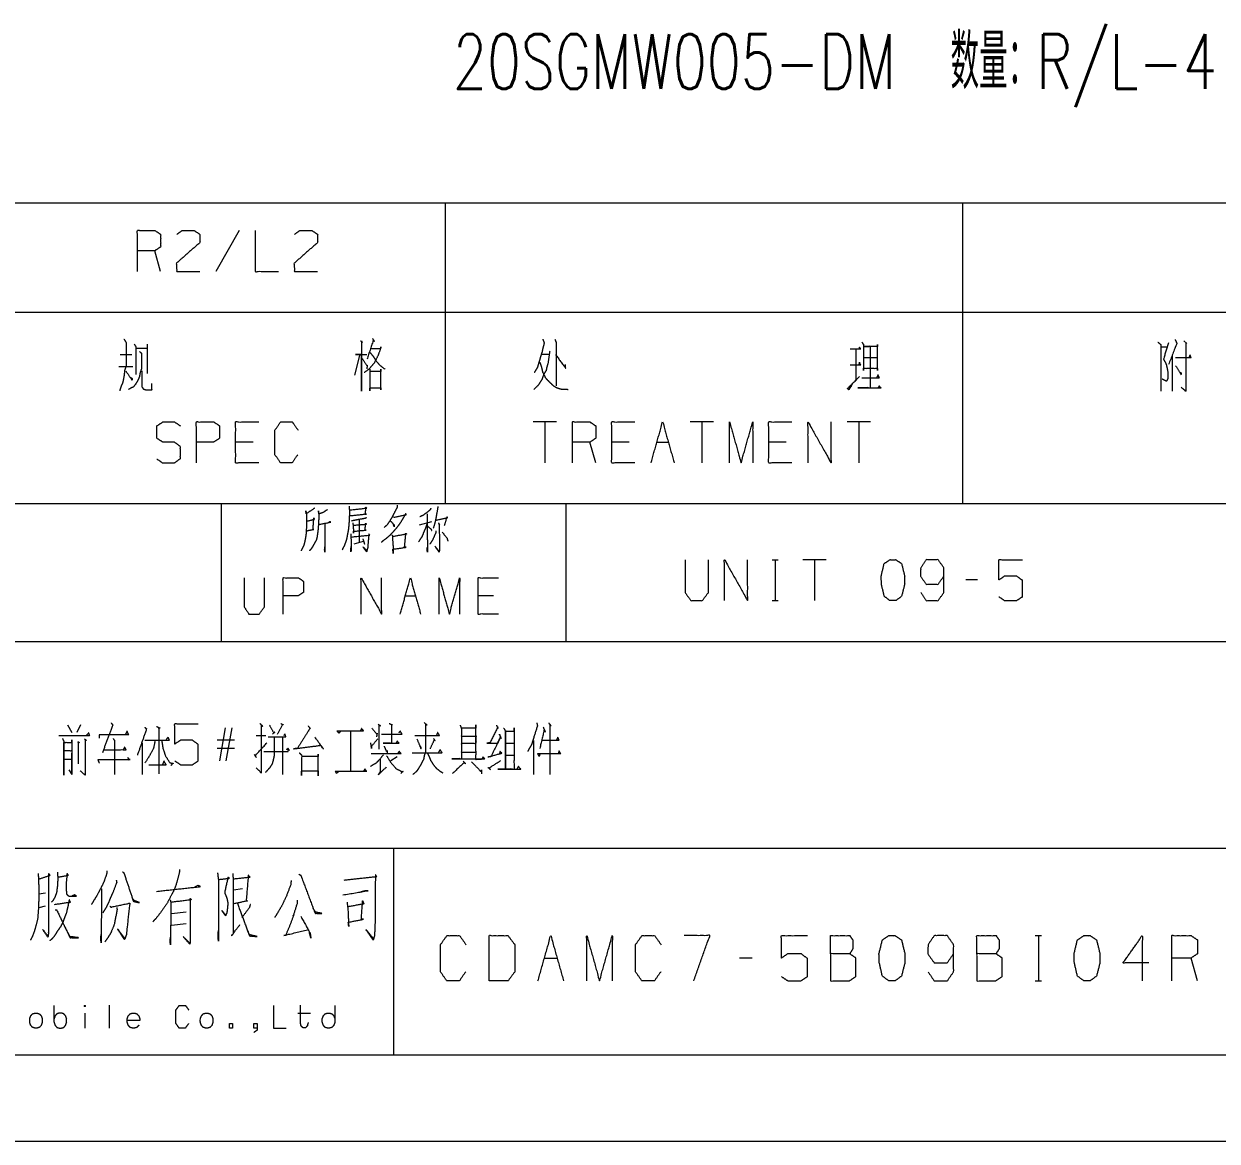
# Paper-space layout 'SHT2' of a CAD drawing. Header units: millimetres. Extents: x 0 to 210, y 0 to 297.
# Drawn here: x 103.6 to 172.8, y 0 to 64.8 of the extents above; entities that cross this region are included whole.
import ezdxf

# ---------------------------------------------------------------- set-up
doc = ezdxf.new("R2010")
doc.units = ezdxf.units.MM
doc.layers.add('101', color=7, linetype='Continuous', true_color=0xffffff)
doc.styles.add('chinesefs', font='simplex.shx', dxfattribs={"bigfont": 'gbcbig.shx'})

psp = doc.layouts.new('SHT2')

# ---------------------------------------------------------------- linework, layer by layer
at = {"layer": '101', "color": 72, "linetype": 'Continuous', "lineweight": 18}
for p, q in [((103, 54.463), (128, 54.463)), ((128, 54.463), (158, 54.463)), ((128, 54.463), (128, 48.113)), ((158, 54.463), (205, 54.463)), ((158, 54.463), (158, 48.113)), ((116.042, 52.85), (114.698, 50.475)), ((111.489, 50.475), (111.153, 51.675)), ((103, 48.113), (128, 48.113)), ((128, 48.113), (158, 48.113)), ((128, 48.113), (128, 37)), ((158, 48.113), (205, 48.113)), ((158, 48.113), (158, 37)), ((170.844, 46.45), (171.021, 46.3)), ((110.102, 46.025), (110.703, 46.025)), ((110.703, 46.25), (110.703, 44.55)), ((151.813, 45.95), (151.813, 44.125)), ((169.518, 46.1), (169.872, 46.1)), ((109.147, 45.65), (109.819, 45.65)), ((123.018, 45.6), (122.735, 44.45)), ((133.601, 45.675), (134.025, 45.675)), ((152.255, 45.475), (153.032, 45.475)), ((170.172, 45.6), (170.172, 43.525)), ((109.059, 44.95), (109.872, 44.95)), ((134.449, 41.737), (133.106, 41.737)), ((133.778, 41.737), (133.778, 39.362)), ((143.555, 41.737), (142.212, 41.737)), ((142.884, 41.737), (142.884, 39.362)), ((152.661, 41.737), (151.318, 41.737)), ((151.989, 41.737), (151.989, 39.362)), ((116.847, 40.563), (115.839, 40.563)), ((136.726, 39.362), (136.39, 40.563)), ((138.666, 40.563), (137.659, 40.563)), ((140.271, 40.563), (140.943, 40.563)), ((147.772, 40.563), (146.765, 40.563)), ((103, 37), (128, 37)), ((128, 37), (158, 37)), ((158, 37), (205, 37)), ((123.012, 36.054), (122.996, 34.751)), ((126.507, 35.767), (127.226, 35.966)), ((122.715, 34.663), (123.262, 34.818)), ((146.968, 33.744), (147.304, 33.744)), ((147.144, 33.744), (147.144, 31.369)), ((150.093, 33.744), (148.749, 33.744)), ((149.421, 33.744), (149.421, 31.369)), ((158.863, 32.569), (158.191, 32.569)), ((125.679, 31.649), (126.273, 31.649)), ((130.798, 31.649), (129.909, 31.649)), ((146.968, 31.369), (147.304, 31.369)), ((106.08, 24.169), (106.327, 23.719)), ((106.84, 24.169), (106.627, 23.719)), ((114.92, 22.069), (115.256, 23.994)), ((115.61, 23.994), (115.274, 22.069)), ((117.038, 23.544), (117.586, 23.544)), ((122.51, 23.819), (122.51, 21.469)), ((122.51, 23.794), (122.51, 21.469)), ((110.42, 23.119), (110.42, 21.269)), ((115.769, 23.269), (114.761, 23.269)), ((118.558, 23.469), (118.558, 21.269)), ((131.527, 23.094), (131.969, 23.094)), ((133.114, 23.244), (133.114, 21.269)), ((109.682, 22.094), (109.593, 22.269)), ((115.769, 22.794), (114.761, 22.794)), ((125.21, 22.294), (124.839, 22.069)), ((131.545, 22.394), (132.005, 22.394)), ((106.168, 21.544), (106.345, 21.269)), ((111.675, 22.044), (111.587, 21.844)), ((113.645, 14.842), (113.45, 14.738)), ((116.229, 14.635), (115.717, 14.566)), ((104.817, 14.393), (104.427, 14.324)), ((104.793, 13.634), (104.427, 13.531)), ((112.962, 13.289), (112.108, 13.186)), ((112.108, 12.53), (112.962, 12.634)), ((162.21, 11.925), (162.581, 11.925)), ((162.405, 11.925), (162.405, 9.303)), ((133.747, 10.628), (134.489, 10.628)), ((145.804, 10.628), (145.062, 10.628)), ((171.633, 9.303), (171.262, 10.628)), ((162.21, 9.303), (162.581, 9.303)), ((105.304, 6.907), (105.304, 7.873)), ((108.504, 7.887), (108.504, 6.562)), ((107.089, 7.431), (107.089, 6.562)), ((119.448, 7.431), (120.18, 7.431))]:
    psp.add_line(p, q, dxfattribs=at)
at = {"layer": '101', "color": 133, "linetype": 'Continuous', "lineweight": 18}
for p, q in [((25, 37), (205, 37)), ((115, 37), (115, 29)), ((135, 37), (135, 29)), ((25, 29), (205, 29)), ((75, 17), (184, 17)), ((125, 17), (125, 5)), ((25, 5), (205, 5)), ((25, 5), (205, 5)), ((0, 0), (210, 0))]:
    psp.add_line(p, q, dxfattribs=at)
at = {"layer": '101', "color": 72, "linetype": 'Continuous', "lineweight": 18}
for points, knots in [([(110.145, 50.475), (110.145, 52.85), (111.153, 52.85), (111.489, 52.625), (111.489, 51.9), (111.153, 51.675), (110.145, 51.675)], [0, 0, 0.400951, 0.571035, 0.639278, 0.761674, 0.829917, 1, 1]), ([(112.422, 52.625), (112.74, 52.85), (113.429, 52.85), (113.765, 52.625), (113.765, 52.15), (112.404, 50.95), (112.422, 50.475), (113.765, 50.475)], [0, 0, 0.069693, 0.192977, 0.265274, 0.350227, 0.67474, 0.759752, 1, 1]), ([(116.975, 52.85), (116.975, 50.475), (118.318, 50.475)], [0, 0, 0.638733, 1, 1]), ([(119.251, 52.625), (119.569, 52.85), (120.259, 52.85), (120.595, 52.625), (120.595, 52.15), (119.234, 50.95), (119.251, 50.475), (120.595, 50.475)], [0, 0, 0.069692, 0.192976, 0.265274, 0.350227, 0.67474, 0.759752, 1, 1]), ([(109.359, 46.55), (109.483, 46.35), (109.483, 45), (109.395, 44.7), (109.359, 44.375), (109.289, 44.025), (109.2, 43.825), (109.112, 43.55)], [0, 0, 0.076124, 0.513098, 0.61433, 0.720148, 0.835726, 0.906502, 1, 1]), ([(123.089, 46.45), (123.195, 46.35), (123.142, 46.425), (123.142, 43.525), (123.142, 45.65), (122.788, 45.65), (123.442, 45.65)], [0, 0, 0.023248, 0.037897, 0.500409, 0.839319, 0.895699, 1, 1]), ([(123.778, 46.575), (123.884, 46.425), (123.814, 46.45), (123.46, 45.375)], [0, 0, 0.13213, 0.186063, 1, 1]), ([(133.654, 46.55), (133.742, 46.325), (133.654, 46), (133.619, 45.825), (133.548, 45.6), (133.477, 45.35), (133.407, 45.125), (133.353, 44.925), (133.265, 44.775), (133.159, 44.6)], [0, 0, 0.116543, 0.278922, 0.364994, 0.478699, 0.603955, 0.717661, 0.817415, 0.901348, 1, 1]), ([(134.361, 46.525), (134.432, 46.35), (134.432, 43.825)], [0, 0, 0.06955, 1, 1]), ([(170.332, 46.525), (170.438, 46.3), (169.96, 45.075)], [0, 0, 0.1591, 1, 1]), ([(110.261, 45.825), (110.385, 45.725), (110.385, 44.85), (110.296, 44.6), (110.261, 44.375), (110.19, 44.2), (110.049, 43.95), (109.907, 43.775), (109.624, 43.625)], [0, 0, 0.062433, 0.405832, 0.509894, 0.59928, 0.673353, 0.786074, 0.87437, 1, 1]), ([(109.96, 46.25), (110.049, 46.1), (110.049, 44.5)], [0, 0, 0.098129, 1, 1]), ([(123.708, 46), (124.255, 46), (124.273, 46.1), (124.114, 45.625), (123.884, 45.175), (123.619, 44.85), (123.301, 44.6)], [0, 0, 0.220962, 0.261916, 0.463927, 0.667688, 0.836827, 1, 1]), ([(123.637, 45.775), (123.814, 45.55), (124.008, 45.25), (124.185, 45.05), (124.503, 44.8)], [0, 0, 0.21756, 0.48939, 0.692336, 1, 1]), ([(134.061, 45.85), (133.954, 45.125), (133.884, 44.9), (133.848, 44.725), (133.742, 44.55), (133.654, 44.35), (133.601, 44.2), (133.477, 44), (133.371, 43.85), (133.141, 43.625)], [0, 0, 0.296654, 0.39214, 0.464421, 0.547268, 0.635794, 0.700206, 0.795423, 0.869796, 1, 1]), ([(151.495, 45.975), (152.096, 45.975), (152.025, 46.075), (151.989, 45.95)], [0, 0, 0.704249, 0.847765, 1, 1]), ([(152.166, 46.375), (152.255, 46.225), (152.255, 44.725), (152.255, 44.85), (153.068, 44.85), (153.068, 44.725), (153.068, 46.225), (153.068, 46.125), (152.255, 46.125), (152.643, 46.125), (152.643, 43.725), (151.936, 43.725), (153.28, 43.725), (153.191, 43.775), (153.174, 43.825), (153.068, 43.675)], [0, 0, 0.016858, 0.162099, 0.174203, 0.252928, 0.265032, 0.410274, 0.419956, 0.498682, 0.536333, 0.76872, 0.837177, 0.967246, 0.977078, 0.982212, 1, 1]), ([(169.342, 46.375), (169.501, 46.225), (169.501, 43.525)], [0, 0, 0.074912, 1, 1]), ([(169.943, 46.325), (169.66, 45.375), (169.766, 45.2), (169.837, 45.025), (169.907, 44.675), (169.907, 44.25), (169.837, 44.1), (169.589, 44.225)], [0, 0, 0.379816, 0.458223, 0.530548, 0.667372, 0.830226, 0.89377, 1, 1]), ([(170.95, 46.35), (170.95, 43.525), (170.685, 43.75)], [0, 0, 0.890401, 1, 1]), ([(123.177, 45.425), (123.478, 44.95), (123.478, 45.025), (123.442, 44.825)], [0, 0, 0.668994, 0.75826, 1, 1]), ([(133.477, 45.2), (133.548, 45.025), (133.601, 44.825), (133.636, 44.65), (133.813, 44.3), (133.901, 44.2), (134.149, 43.95), (134.29, 43.825), (134.467, 43.725), (134.714, 43.65), (134.944, 43.65), (135.121, 43.625)], [0, 0, 0.075193, 0.157622, 0.228748, 0.384953, 0.438117, 0.578252, 0.653438, 0.734338, 0.837349, 0.928887, 1, 1]), ([(134.396, 45.65), (134.98, 44.85), (134.98, 45.075)], [0, 0, 0.814823, 1, 1]), ([(151.477, 45.05), (152.096, 45.05), (152.025, 45.2), (151.989, 45.075)], [0, 0, 0.676568, 0.857927, 1, 1]), ([(170.349, 45.475), (171.268, 45.475), (171.198, 45.625), (171.145, 45.5)], [0, 0, 0.752925, 0.888766, 1, 1]), ([(170.367, 45), (170.685, 44.475), (170.703, 44.575), (170.614, 44.6)], [0, 0, 0.760435, 0.886228, 1, 1]), ([(109.465, 44.7), (109.819, 44.175), (109.872, 44.225), (109.731, 44.325)], [0, 0, 0.720053, 0.802973, 1, 1]), ([(110.402, 44.7), (110.402, 43.775), (110.491, 43.65), (110.632, 43.6), (110.985, 43.6), (110.985, 43.975)], [0, 0, 0.472766, 0.551006, 0.627665, 0.808337, 1, 1]), ([(123.619, 44.8), (123.619, 43.55), (123.619, 43.725), (124.255, 43.725), (124.255, 43.6), (124.255, 44.8), (124.255, 44.675), (123.69, 44.675)], [0, 0, 0.306606, 0.349531, 0.505606, 0.536266, 0.830607, 0.861268, 1, 1]), ([(151.565, 43.85), (151.406, 43.6), (151.336, 43.675), (152.025, 44.375)], [0, 0, 0.214442, 0.289032, 1, 1]), ([(152.166, 44.3), (153.174, 44.3), (153.103, 44.475), (153.032, 44.325)], [0, 0, 0.739677, 0.87825, 1, 1]), ([(111.269, 39.588), (111.604, 39.362), (112.294, 39.362), (112.63, 39.613), (112.63, 40.313), (112.294, 40.563), (111.622, 40.563), (111.269, 40.788), (111.269, 41.513), (111.622, 41.737), (112.294, 41.737), (112.63, 41.513)], [0, 0, 0.068036, 0.184055, 0.254519, 0.372335, 0.4428, 0.555844, 0.62637, 0.748394, 0.81892, 0.931964, 1, 1]), ([(113.563, 39.362), (113.563, 41.737), (114.57, 41.737), (114.906, 41.513), (114.906, 40.788), (114.553, 40.563), (113.563, 40.563)], [0, 0, 0.401146, 0.571312, 0.639588, 0.762044, 0.832819, 1, 1]), ([(117.183, 39.362), (115.839, 39.362), (115.839, 41.737), (117.183, 41.737)], [0, 0, 0.26539, 0.73461, 1, 1]), ([(119.441, 39.838), (119.106, 39.362), (118.452, 39.362), (118.116, 39.838), (118.116, 41.263), (118.452, 41.737), (119.123, 41.737), (119.459, 41.263)], [0, 0, 0.114569, 0.243367, 0.357936, 0.638584, 0.753153, 0.885432, 1, 1]), ([(135.383, 39.362), (135.383, 41.737), (136.39, 41.737), (136.726, 41.513), (136.726, 40.788), (136.39, 40.563), (135.383, 40.563)], [0, 0, 0.400952, 0.571035, 0.639278, 0.761674, 0.829917, 1, 1]), ([(139.002, 39.362), (137.659, 39.362), (137.659, 41.737), (139.002, 41.737)], [0, 0, 0.26539, 0.73461, 1, 1]), ([(139.935, 39.362), (140.607, 41.737), (141.279, 39.362)], [0, 0, 0.5, 1, 1]), ([(144.488, 39.362), (144.488, 41.737), (145.16, 39.362), (145.832, 41.737), (145.832, 39.362)], [0, 0, 0.245192, 0.5, 0.754808, 1, 1]), ([(148.108, 39.362), (146.765, 39.362), (146.765, 41.737), (148.108, 41.737)], [0, 0, 0.26539, 0.73461, 1, 1]), ([(149.041, 39.362), (149.041, 41.737), (150.385, 39.362), (150.385, 41.737)], [0, 0, 0.317574, 0.682426, 1, 1]), ([(120.421, 36.739), (120.359, 36.695), (119.937, 36.407), (119.906, 36.584), (119.953, 36.407), (119.953, 35.833), (119.937, 35.48), (119.922, 35.237), (119.89, 34.994), (119.843, 34.774), (119.781, 34.553), (119.703, 34.398), (119.641, 34.266)], [0, 0, 0.024363, 0.186801, 0.243941, 0.302153, 0.485022, 0.597667, 0.675194, 0.753199, 0.825098, 0.89819, 0.953346, 1, 1]), ([(122.419, 36.849), (122.434, 36.65), (122.434, 36.297), (122.419, 35.966), (122.403, 35.745), (122.372, 35.458), (122.325, 35.215), (122.278, 34.95), (122.216, 34.751), (122.138, 34.553), (122.013, 34.31)], [0, 0, 0.076502, 0.212087, 0.33934, 0.424292, 0.535106, 0.630037, 0.733303, 0.813246, 0.895185, 1, 1]), ([(122.465, 36.628), (123.433, 36.739), (123.387, 36.783), (123.34, 36.385), (123.418, 36.385), (122.45, 36.275)], [0, 0, 0.391079, 0.41692, 0.577582, 0.608917, 1, 1]), ([(125.212, 36.915), (125.197, 36.761), (125.009, 36.407), (124.9, 36.187), (124.775, 35.988), (124.619, 35.767), (124.463, 35.613)], [0, 0, 0.101774, 0.363751, 0.525154, 0.678922, 0.85608, 1, 1]), ([(127.163, 36.739), (127.132, 36.65), (126.929, 36.474), (126.71, 36.319), (126.523, 36.231)], [0, 0, 0.111852, 0.433096, 0.752713, 1, 1]), ([(127.569, 36.827), (127.553, 36.717), (127.475, 36.253), (127.413, 35.944), (127.304, 35.568)], [0, 0, 0.086565, 0.451628, 0.696475, 1, 1]), ([(119.984, 35.414), (120.015, 35.436), (120.374, 35.502), (120.327, 35.48), (120.374, 36.165), (120.405, 36.076), (119.968, 35.966)], [0, 0, 0.022686, 0.239276, 0.269989, 0.676988, 0.732559, 1, 1]), ([(121.155, 36.65), (120.905, 36.474), (120.671, 36.407), (120.64, 36.584), (120.671, 36.319), (120.655, 36.054), (120.64, 35.767), (120.624, 35.524), (120.593, 35.303), (120.562, 35.061), (120.515, 34.884), (120.437, 34.751), (120.359, 34.597), (120.281, 34.464), (120.203, 34.354), (120.124, 34.266)], [0, 0, 0.096321, 0.172939, 0.229417, 0.313418, 0.396987, 0.487496, 0.564125, 0.634337, 0.711437, 0.768975, 0.817389, 0.871906, 0.920319, 0.962889, 1, 1]), ([(123.418, 36.187), (123.371, 36.143), (122.981, 36.076), (122.762, 36.032), (122.559, 35.988)], [0, 0, 0.072252, 0.516596, 0.766865, 1, 1]), ([(124.994, 36.231), (125.041, 36.209), (125.743, 36.363), (125.696, 36.407), (125.571, 36.187), (125.431, 35.944), (125.29, 35.745), (125.134, 35.546), (124.963, 35.348), (124.775, 35.149), (124.572, 34.972), (124.416, 34.862), (124.291, 34.751)], [0, 0, 0.017096, 0.254607, 0.275862, 0.359625, 0.452277, 0.53264, 0.616084, 0.702808, 0.792985, 0.881825, 0.94496, 1, 1]), ([(126.945, 36.407), (126.96, 34.663), (126.976, 34.177), (126.945, 34.266), (126.96, 34.464)], [0, 0, 0.691282, 0.883883, 0.921006, 1, 1]), ([(127.444, 36.032), (128.147, 36.187), (128.084, 36.209), (127.944, 35.723)], [0, 0, 0.55707, 0.608361, 1, 1]), ([(120.655, 35.789), (121.358, 35.922), (121.311, 35.944), (121.233, 35.9)], [0, 0, 0.834812, 0.895274, 1, 1]), ([(121.014, 35.833), (121.014, 34.199), (120.999, 34.31), (121.014, 34.487)], [0, 0, 0.849784, 0.907773, 1, 1]), ([(122.637, 35.878), (122.653, 35.723), (122.684, 35.281), (122.668, 35.392), (123.402, 35.458), (123.34, 35.458), (123.387, 35.855), (123.418, 35.789), (122.653, 35.723)], [0, 0, 0.056492, 0.217482, 0.25803, 0.525927, 0.548636, 0.694166, 0.720796, 1, 1]), ([(124.822, 35.988), (124.853, 35.966), (125.025, 35.767), (125.041, 35.657), (124.978, 35.811)], [0, 0, 0.066042, 0.519584, 0.712131, 1, 1]), ([(126.945, 35.855), (126.851, 35.568), (126.742, 35.326), (126.648, 35.083), (126.554, 34.95), (126.445, 34.774)], [0, 0, 0.251918, 0.474133, 0.691325, 0.826698, 1, 1]), ([(126.96, 35.701), (127.163, 35.524), (127.21, 35.436)], [0, 0, 0.729093, 1, 1]), ([(127.46, 35.414), (127.444, 35.303), (127.272, 34.906), (127.101, 34.641)], [0, 0, 0.12962, 0.632946, 1, 1]), ([(127.6, 35.878), (127.678, 35.767), (127.647, 35.789), (127.663, 34.619), (127.663, 34.332), (127.647, 34.177), (127.397, 34.531), (127.647, 34.222)], [0, 0, 0.051678, 0.066295, 0.513631, 0.623345, 0.682723, 0.848096, 1, 1]), ([(127.819, 35.348), (128.1, 34.994), (128.147, 34.818)], [0, 0, 0.711827, 1, 1]), ([(122.512, 35.237), (122.528, 35.039), (122.544, 34.531), (122.528, 34.199), (122.512, 34.288), (122.544, 34.509)], [0, 0, 0.147472, 0.523364, 0.768667, 0.835021, 1, 1]), ([(122.544, 35.061), (123.605, 35.171), (123.574, 35.237), (123.558, 35.127), (123.511, 34.619), (123.496, 34.42), (123.433, 34.199), (123.23, 34.487), (123.449, 34.266)], [0, 0, 0.374082, 0.399751, 0.438832, 0.617592, 0.687461, 0.76789, 0.891106, 1, 1]), ([(123.215, 34.95), (123.277, 34.774), (123.308, 34.641)], [0, 0, 0.579211, 1, 1]), ([(124.9, 35.193), (124.931, 35.127), (124.963, 34.575), (124.978, 34.509), (124.978, 34.111), (124.963, 34.288), (124.963, 34.354), (125.728, 34.464), (125.634, 34.464), (125.712, 35.281), (125.743, 35.237), (125.696, 35.215), (124.947, 35.083)], [0, 0, 0.01883, 0.160989, 0.178488, 0.28068, 0.326276, 0.343307, 0.542027, 0.566111, 0.777128, 0.791034, 0.804346, 1, 1]), ([(141.92, 33.744), (141.92, 31.844), (142.238, 31.369), (142.91, 31.369), (143.263, 31.844), (143.263, 33.744)], [0, 0, 0.337151, 0.438598, 0.557781, 0.662849, 1, 1]), ([(144.196, 31.369), (144.196, 33.744), (145.54, 31.369), (145.54, 33.744)], [0, 0, 0.317574, 0.682426, 1, 1]), ([(154.133, 31.369), (154.469, 31.619), (154.646, 32.319), (154.646, 32.794), (154.469, 33.519), (154.133, 33.744), (153.797, 33.744), (153.461, 33.519), (153.285, 32.794), (153.302, 32.319), (153.461, 31.619), (153.797, 31.369), (154.133, 31.369)], [0, 0, 0.067526, 0.183972, 0.260584, 0.380943, 0.446141, 0.500306, 0.565504, 0.685863, 0.762529, 0.87831, 0.945835, 1, 1]), ([(155.579, 31.844), (155.897, 31.369), (156.586, 31.369), (156.922, 31.844), (156.922, 33.269), (156.586, 33.744), (155.897, 33.744), (155.579, 33.269), (155.561, 32.794), (155.897, 32.319), (156.586, 32.319), (156.922, 32.794)], [0, 0, 0.076857, 0.169525, 0.247728, 0.439296, 0.5175, 0.610168, 0.687025, 0.750925, 0.829128, 0.921797, 1, 1]), ([(160.114, 31.594), (160.45, 31.369), (161.139, 31.369), (161.475, 31.594), (161.475, 32.544), (161.139, 32.794), (160.45, 32.794), (160.114, 32.569), (160.114, 33.744), (161.475, 33.744)], [0, 0, 0.062228, 0.168343, 0.230572, 0.376816, 0.441265, 0.547381, 0.609609, 0.79049, 1, 1]), ([(116.331, 32.687), (116.331, 31.009), (116.612, 30.589), (117.205, 30.589), (117.517, 31.009), (117.517, 32.687)], [0, 0, 0.337151, 0.438598, 0.557782, 0.662849, 1, 1]), ([(118.594, 30.589), (118.594, 32.687), (119.484, 32.687), (119.78, 32.488), (119.78, 31.848), (119.468, 31.649), (118.594, 31.649)], [0, 0, 0.401145, 0.571312, 0.639588, 0.762043, 0.832818, 1, 1]), ([(123.12, 30.589), (123.12, 32.687), (124.306, 30.589), (124.306, 32.687)], [0, 0, 0.317574, 0.682426, 1, 1]), ([(125.383, 30.589), (125.976, 32.687), (126.569, 30.589)], [0, 0, 0.5, 1, 1]), ([(127.646, 30.589), (127.646, 32.687), (128.239, 30.589), (128.832, 32.687), (128.832, 30.589)], [0, 0, 0.245192, 0.5, 0.754808, 1, 1]), ([(131.095, 30.589), (129.909, 30.589), (129.909, 32.687), (131.095, 32.687)], [0, 0, 0.26539, 0.73461, 1, 1]), ([(108.621, 24.269), (108.71, 24.144), (108.109, 22.544)], [0, 0, 0.082207, 1, 1]), ([(112.308, 22.069), (112.644, 21.844), (113.333, 21.844), (113.669, 22.069), (113.669, 23.019), (113.333, 23.269), (112.644, 23.269), (112.308, 23.044), (112.308, 24.219), (113.669, 24.219)], [0, 0, 0.062228, 0.168343, 0.230572, 0.376816, 0.441265, 0.547381, 0.609609, 0.79049, 1, 1]), ([(117.25, 24.244), (117.409, 24.069), (117.321, 24.144), (117.321, 21.369), (117.038, 21.669)], [0, 0, 0.066813, 0.09956, 0.883527, 1, 1]), ([(118.452, 24.244), (118.593, 24.169), (118.558, 24.169), (118.24, 23.594)], [0, 0, 0.187745, 0.229216, 1, 1]), ([(124.751, 24.244), (124.945, 24.144), (124.875, 24.169), (124.875, 23.094), (124.397, 23.094), (125.317, 23.094), (125.21, 23.219), (125.122, 23.069)], [0, 0, 0.07046, 0.094628, 0.44107, 0.594865, 0.891064, 0.943892, 1, 1]), ([(126.78, 24.294), (126.939, 24.144), (126.851, 24.169), (126.851, 22.544), (126.78, 22.394), (126.745, 22.169), (126.603, 21.894), (126.444, 21.619), (126.32, 21.444), (126.108, 21.269)], [0, 0, 0.063461, 0.090116, 0.561776, 0.609909, 0.676016, 0.76577, 0.857981, 0.920188, 1, 1]), ([(133.309, 24.269), (133.344, 24.094), (133.097, 23.319), (133.008, 23.019), (132.902, 22.844), (132.779, 22.619)], [0, 0, 0.101083, 0.561698, 0.738766, 0.854621, 1, 1]), ([(133.998, 24.269), (134.14, 24.094), (134.069, 24.169), (134.069, 21.269)], [0, 0, 0.069697, 0.101626, 1, 1]), ([(105.585, 23.544), (107.37, 23.544), (107.317, 23.694), (107.193, 23.569)], [0, 0, 0.842006, 0.917045, 1, 1]), ([(107.95, 23.394), (107.932, 23.594), (109.629, 23.594), (109.54, 23.794), (109.452, 23.619)], [0, 0, 0.086832, 0.820651, 0.915213, 1, 1]), ([(110.562, 24.019), (110.668, 23.919), (110.138, 22.394)], [0, 0, 0.082805, 1, 1]), ([(111.251, 24.069), (111.463, 23.969), (111.375, 23.944), (111.375, 21.319)], [0, 0, 0.079453, 0.110573, 1, 1]), ([(117.727, 23.469), (118.752, 23.469), (118.699, 23.619), (118.628, 23.544)], [0, 0, 0.796347, 0.919933, 1, 1]), ([(117.798, 24.144), (118.045, 23.694), (118.116, 23.744), (117.975, 23.619)], [0, 0, 0.650999, 0.760761, 1, 1]), ([(120.039, 24.094), (120.18, 23.944), (120.145, 23.944), (119.42, 22.794), (119.208, 22.769), (120.781, 22.969), (120.94, 22.744), (120.445, 23.444)], [0, 0, 0.045476, 0.053276, 0.353145, 0.40026, 0.750087, 0.810877, 1, 1]), ([(121.927, 23.819), (121.838, 23.669), (121.714, 23.819), (123.252, 23.819), (123.146, 23.944), (123.058, 23.794)], [0, 0, 0.077572, 0.164213, 0.849387, 0.922428, 1, 1]), ([(123.743, 23.969), (124.044, 23.594), (124.044, 23.669), (124.009, 23.469)], [0, 0, 0.633416, 0.732279, 1, 1]), ([(124.115, 24.194), (124.238, 24.094), (124.15, 24.169), (124.15, 22.744)], [0, 0, 0.093579, 0.161762, 1, 1]), ([(124.291, 23.619), (125.493, 23.619), (125.387, 23.794), (125.299, 23.694)], [0, 0, 0.780462, 0.913339, 1, 1]), ([(126.232, 23.544), (127.664, 23.544), (127.558, 23.719), (127.487, 23.544)], [0, 0, 0.784461, 0.896582, 1, 1]), ([(128.862, 24.144), (128.933, 23.969), (128.933, 22.194), (128.385, 22.194), (130.276, 22.194), (130.188, 22.294), (130.099, 22.144), (129.781, 22.144), (129.781, 24.144), (129.781, 23.969), (128.933, 23.969), (128.933, 23.494), (129.799, 23.494), (129.781, 23.494), (129.781, 23.069), (128.933, 23.069), (128.933, 22.569), (129.763, 22.569)], [0, 0, 0.015709, 0.163442, 0.209046, 0.366453, 0.37756, 0.39205, 0.41853, 0.584991, 0.599556, 0.670169, 0.709703, 0.781787, 0.783258, 0.818631, 0.889243, 0.930858, 1, 1]), ([(130.962, 24.144), (131.068, 23.944), (131.05, 24.044), (130.591, 23.119), (130.414, 23.094), (131.032, 23.094), (131.209, 23.469), (131.138, 23.619), (131.245, 23.369), (131.209, 23.444), (130.644, 22.319), (130.484, 22.294), (131.28, 22.519), (131.174, 22.619), (131.138, 22.444)], [0, 0, 0.039969, 0.057898, 0.240257, 0.271775, 0.380998, 0.454193, 0.483471, 0.531418, 0.546057, 0.768374, 0.796804, 0.942743, 0.968479, 1, 1]), ([(131.386, 23.969), (131.492, 23.794), (131.492, 21.569), (131.492, 23.794), (131.987, 23.794), (131.987, 23.969), (131.987, 21.594), (131.05, 21.594), (132.376, 21.594), (132.234, 21.744), (132.164, 21.619)], [0, 0, 0.019844, 0.235619, 0.451393, 0.499388, 0.516359, 0.74668, 0.837527, 0.966082, 0.986073, 1, 1]), ([(133.68, 24.019), (133.804, 23.744), (133.733, 23.844), (133.486, 22.794)], [0, 0, 0.200661, 0.282158, 1, 1]), ([(105.797, 23.369), (105.867, 23.194), (105.867, 21.244), (105.867, 23.144), (106.345, 23.144), (106.345, 23.269), (106.345, 21.269), (106.345, 22.644), (105.85, 22.644), (105.85, 22.169), (106.327, 22.169)], [0, 0, 0.019945, 0.226008, 0.426788, 0.477219, 0.490428, 0.701775, 0.847076, 0.899374, 0.949569, 1, 1]), ([(106.681, 23.194), (106.769, 23.119), (106.698, 23.144), (106.698, 21.894)], [0, 0, 0.080443, 0.132489, 1, 1]), ([(107.069, 23.344), (107.193, 23.244), (107.105, 23.319), (107.105, 21.244), (106.822, 21.494)], [0, 0, 0.058329, 0.100827, 0.861607, 1, 1]), ([(108.179, 22.719), (109.487, 22.719), (109.399, 22.869), (109.31, 22.719)], [0, 0, 0.789753, 0.894877, 1, 1]), ([(108.727, 23.369), (108.816, 23.244), (108.816, 21.269)], [0, 0, 0.071935, 1, 1]), ([(110.579, 23.269), (111.993, 23.269), (111.923, 23.444), (111.817, 23.319)], [0, 0, 0.800377, 0.907212, 1, 1]), ([(111.163, 23.219), (111.074, 22.794), (110.845, 22.369), (110.579, 21.944)], [0, 0, 0.306099, 0.646782, 1, 1]), ([(111.552, 23.244), (111.622, 22.794), (111.764, 22.369), (112.011, 21.969), (112.17, 21.919), (112.223, 21.944), (112.082, 21.794)], [0, 0, 0.252324, 0.500429, 0.760971, 0.853335, 0.88581, 1, 1]), ([(116.914, 22.444), (117.038, 22.269), (116.967, 22.369), (117.656, 23.119)], [0, 0, 0.15812, 0.248473, 1, 1]), ([(118.081, 23.444), (118.081, 22.394), (118.01, 22.094), (117.957, 21.894), (117.815, 21.669), (117.568, 21.394)], [0, 0, 0.477097, 0.617144, 0.711158, 0.831905, 1, 1]), ([(123.655, 23.119), (123.726, 22.794), (123.708, 22.894), (124.079, 23.344)], [0, 0, 0.326886, 0.42669, 1, 1]), ([(124.45, 22.919), (124.592, 22.619), (124.627, 22.669), (124.627, 22.519)], [0, 0, 0.6109, 0.723699, 1, 1]), ([(126.356, 23.344), (126.586, 22.769), (126.603, 22.844), (126.497, 23.019)], [0, 0, 0.687332, 0.772863, 1, 1]), ([(127.31, 23.369), (127.416, 23.244), (127.346, 23.269), (127.116, 22.769)], [0, 0, 0.207713, 0.302738, 1, 1]), ([(133.609, 23.269), (134.599, 23.269), (134.528, 23.444), (134.44, 23.269)], [0, 0, 0.72007, 0.857379, 1, 1]), ([(107.932, 21.944), (107.861, 22.144), (109.699, 22.144), (109.593, 22.194)], [0, 0, 0.097865, 0.945909, 1, 1]), ([(117.48, 22.619), (118.876, 22.619), (118.876, 22.794)], [0, 0, 0.888629, 1, 1]), ([(118.964, 22.669), (118.876, 22.794), (118.788, 22.719)], [0, 0, 0.569098, 1, 1]), ([(119.526, 22.544), (119.668, 22.394), (119.668, 21.219), (119.668, 21.494), (120.622, 21.494), (120.622, 21.194), (120.622, 22.444), (120.622, 22.319), (119.685, 22.319)], [0, 0, 0.039472, 0.264466, 0.317124, 0.499886, 0.557331, 0.796686, 0.820622, 1, 1]), ([(124.415, 22.419), (124.132, 22.094), (123.991, 21.944), (123.655, 21.744)], [0, 0, 0.419155, 0.619712, 1, 1]), ([(123.708, 22.494), (125.423, 22.494), (125.334, 22.619), (125.246, 22.519)], [0, 0, 0.856801, 0.933306, 1, 1]), ([(124.221, 22.169), (124.221, 21.444), (124.115, 21.269), (124.592, 21.719)], [0, 0, 0.457254, 0.58631, 1, 1]), ([(124.592, 22.369), (124.839, 21.969), (125.14, 21.619), (125.493, 21.444), (125.564, 21.469), (125.423, 21.344)], [0, 0, 0.295859, 0.586009, 0.834123, 0.881289, 1, 1]), ([(126.073, 22.544), (127.805, 22.544), (127.699, 22.719), (127.593, 22.544)], [0, 0, 0.808887, 0.904443, 1, 1]), ([(126.974, 22.494), (127.063, 22.319), (127.151, 22.094), (127.31, 21.844), (127.452, 21.669), (127.664, 21.494), (127.858, 21.369)], [0, 0, 0.1338, 0.298785, 0.501024, 0.654575, 0.842246, 1, 1]), ([(133.486, 22.494), (133.45, 22.319), (133.362, 22.494), (134.688, 22.494), (134.599, 22.644), (134.564, 22.519)], [0, 0, 0.089079, 0.186898, 0.848319, 0.935186, 1, 1]), ([(110.809, 21.844), (111.799, 21.844), (111.675, 22.069)], [0, 0, 0.794016, 1, 1]), ([(121.803, 21.444), (121.697, 21.344), (121.626, 21.469), (123.429, 21.469), (123.341, 21.594), (123.252, 21.469)], [0, 0, 0.060775, 0.120651, 0.872342, 0.936171, 1, 1]), ([(129.039, 22.044), (129.18, 21.894), (129.109, 21.969), (128.42, 21.344)], [0, 0, 0.166283, 0.249421, 1, 1]), ([(129.516, 22.019), (130.082, 21.444), (130.099, 21.544), (130.099, 21.319)], [0, 0, 0.711811, 0.801431, 1, 1]), ([(130.467, 21.694), (130.626, 21.544), (130.555, 21.669), (131.227, 22.094)], [0, 0, 0.188961, 0.313073, 1, 1]), ([(104.378, 15.532), (104.402, 15.256), (104.427, 14.393), (104.402, 13.565), (104.353, 12.91), (104.207, 12.323), (104.061, 11.909), (103.939, 11.668)], [0, 0, 0.070329, 0.28934, 0.499598, 0.66644, 0.819873, 0.931328, 1, 1]), ([(104.451, 15.221), (105.085, 15.428), (104.988, 15.497), (104.988, 12.151), (104.963, 11.909), (104.939, 11.84), (104.646, 12.289), (104.939, 11.909)], [0, 0, 0.122096, 0.143967, 0.756448, 0.800872, 0.814267, 0.912285, 1, 1]), ([(105.5, 15.601), (105.524, 15.256), (105.5, 14.807), (105.451, 14.428), (105.354, 14.152), (105.232, 13.945), (105.158, 13.876)], [0, 0, 0.190955, 0.438946, 0.650197, 0.811822, 0.94447, 1, 1]), ([(105.549, 15.325), (106.134, 15.428), (106.061, 15.532), (106.012, 15.014), (106.012, 14.566), (106.037, 14.324), (106.158, 14.221), (106.598, 14.221), (106.5, 14.29), (106.329, 14.221)], [0, 0, 0.2097, 0.254412, 0.437767, 0.595973, 0.681594, 0.738018, 0.892888, 0.935041, 1, 1]), ([(108.377, 15.67), (108.353, 15.497), (108.182, 15.014), (108.011, 14.669), (107.792, 14.255), (107.621, 13.979), (107.475, 13.738)], [0, 0, 0.081145, 0.319755, 0.499048, 0.717309, 0.868472, 1, 1]), ([(109.28, 15.635), (109.353, 15.566), (109.914, 13.91), (110.255, 13.841), (109.938, 13.979), (109.841, 14.117)], [0, 0, 0.037082, 0.681736, 0.810183, 0.937685, 1, 1]), ([(112.572, 15.773), (112.572, 15.601), (112.425, 15.014), (112.279, 14.6), (112.133, 14.324), (111.864, 13.807), (111.474, 13.255), (111.206, 12.91), (111.035, 12.737)], [0, 0, 0.049752, 0.224096, 0.350741, 0.440843, 0.608969, 0.803946, 0.929998, 1, 1]), ([(114.79, 15.566), (114.839, 15.152), (114.839, 11.633), (114.815, 11.909), (114.839, 12.22)], [0, 0, 0.092137, 0.86992, 0.931161, 1, 1]), ([(114.864, 15.187), (115.473, 15.256), (115.4, 15.325), (115.205, 14.462), (115.205, 14.393), (115.254, 14.29), (115.327, 14.117), (115.376, 13.876), (115.376, 13.669), (115.351, 13.427), (115.327, 13.255), (115.254, 13.082), (115.034, 13.393), (115.254, 13.117)], [0, 0, 0.163215, 0.189964, 0.425151, 0.443502, 0.473933, 0.523768, 0.589295, 0.644348, 0.708904, 0.755239, 0.805074, 0.906208, 1, 1]), ([(115.668, 15.532), (115.693, 15.221), (115.693, 12.047), (115.595, 11.909), (116.083, 12.565)], [0, 0, 0.069653, 0.779472, 0.817267, 1, 1]), ([(115.717, 15.221), (116.669, 15.325), (116.571, 15.428), (116.449, 13.945), (116.522, 13.945), (115.742, 13.772)], [0, 0, 0.276543, 0.31765, 0.747833, 0.76898, 1, 1]), ([(119.497, 15.497), (119.619, 15.428), (120.448, 13.22), (120.839, 13.22), (120.473, 13.289), (120.326, 13.531)], [0, 0, 0.039541, 0.70512, 0.815248, 0.920313, 1, 1]), ([(122.13, 15.152), (124.009, 15.359), (123.96, 15.463), (123.935, 14.945), (123.935, 13.013), (123.911, 12.254), (123.887, 11.909), (123.838, 11.737), (123.813, 11.668), (123.399, 12.289), (123.813, 11.771)], [0, 0, 0.26165, 0.277494, 0.349234, 0.616765, 0.721921, 0.769814, 0.794638, 0.804772, 0.908173, 1, 1]), ([(108.06, 14.635), (108.036, 11.53), (108.011, 11.806), (108.06, 12.082)], [0, 0, 0.847819, 0.923473, 1, 1]), ([(108.914, 15.152), (108.938, 15.014), (108.719, 14.428), (108.621, 14.221), (108.475, 13.876), (108.328, 13.565), (108.133, 13.255)], [0, 0, 0.067376, 0.368458, 0.47848, 0.658655, 0.823687, 1, 1]), ([(111.254, 14.497), (113.791, 14.773), (113.645, 14.842)], [0, 0, 0.940373, 1, 1]), ([(119.058, 15.118), (119.034, 14.876), (118.765, 14.186), (118.521, 13.669), (118.277, 13.255), (118.107, 12.979)], [0, 0, 0.102841, 0.416512, 0.658905, 0.862492, 1, 1]), ([(122.057, 14.29), (123.521, 14.531), (123.374, 14.531), (123.106, 14.462)], [0, 0, 0.777946, 0.854702, 1, 1]), ([(105.329, 13.738), (106.256, 13.876), (106.183, 14.014), (106.11, 13.634), (106.012, 13.22), (105.915, 12.979), (105.817, 12.703), (105.671, 12.427), (105.475, 12.151), (105.329, 11.909), (105.183, 11.737), (105.061, 11.633)], [0, 0, 0.248086, 0.289439, 0.391758, 0.504362, 0.573317, 0.650816, 0.733521, 0.823007, 0.897765, 0.957654, 1, 1]), ([(112.035, 14.014), (112.084, 13.876), (112.059, 11.599), (112.059, 11.392), (112.035, 11.599), (112.059, 11.84)], [0, 0, 0.047497, 0.786427, 0.853598, 0.921235, 1, 1]), ([(112.084, 13.876), (113.206, 14.014), (113.206, 14.083), (113.255, 14.014), (113.206, 13.979), (113.206, 11.564), (113.181, 11.426), (112.791, 11.875), (113.181, 11.495)], [0, 0, 0.224399, 0.238095, 0.254869, 0.26673, 0.746111, 0.773928, 0.891943, 1, 1]), ([(119.399, 13.979), (119.399, 13.772), (119.18, 13.082), (119.204, 13.117), (118.985, 12.53), (118.741, 11.944), (118.643, 11.944), (120.009, 12.254)], [0, 0, 0.05545, 0.249412, 0.26073, 0.428483, 0.598636, 0.624771, 1, 1]), ([(122.301, 13.876), (122.35, 13.462), (122.399, 12.461), (122.374, 12.703), (123.252, 12.875), (123.13, 12.875), (123.204, 13.945), (123.277, 13.772), (122.374, 13.6)], [0, 0, 0.085839, 0.292104, 0.342086, 0.526357, 0.55147, 0.772214, 0.810798, 1, 1]), ([(105.378, 13.427), (105.451, 13.427), (106.232, 11.806), (106.719, 11.806), (106.232, 11.875), (105.939, 12.427)], [0, 0, 0.021039, 0.538445, 0.678705, 0.820361, 1, 1]), ([(108.938, 13.565), (108.963, 13.427), (108.792, 12.565), (108.597, 12.082), (108.426, 11.806), (108.255, 11.564)], [0, 0, 0.064861, 0.4718, 0.712904, 0.863112, 1, 1]), ([(108.548, 13.634), (108.621, 13.565), (108.67, 13.6), (109.694, 13.807), (109.548, 12.461), (109.499, 11.978), (109.426, 11.771), (109.377, 11.702), (108.987, 12.323), (109.402, 11.771)], [0, 0, 0.021075, 0.033595, 0.2526, 0.536205, 0.63793, 0.683936, 0.701643, 0.855332, 1, 1]), ([(115.937, 13.807), (116.644, 11.909), (117.083, 11.875), (116.644, 11.978), (116.547, 12.185)], [0, 0, 0.643821, 0.783835, 0.927245, 1, 1]), ([(116.693, 13.738), (116.62, 13.531), (116.205, 12.979)], [0, 0, 0.241282, 1, 1]), ([(119.619, 13.048), (120.156, 12.082), (120.204, 11.771), (120.107, 12.151)], [0, 0, 0.610117, 0.783655, 1, 1]), ([(129.183, 9.827), (128.812, 9.303), (128.09, 9.303), (127.719, 9.827), (127.719, 11.401), (128.09, 11.925), (128.832, 11.925), (129.202, 11.401)], [0, 0, 0.114569, 0.243366, 0.357935, 0.638584, 0.753153, 0.885431, 1, 1]), ([(130.548, 9.303), (131.641, 9.303), (132.031, 9.827), (132.031, 11.401), (131.641, 11.925), (130.548, 11.925), (130.548, 9.303)], [0, 0, 0.142135, 0.227161, 0.43179, 0.516817, 0.658951, 1, 1]), ([(133.377, 9.303), (134.118, 11.925), (134.86, 9.303)], [0, 0, 0.5, 1, 1]), ([(136.205, 9.303), (136.205, 11.925), (136.947, 9.303), (137.688, 11.925), (137.688, 9.303)], [0, 0, 0.245192, 0.5, 0.754808, 1, 1]), ([(140.498, 9.827), (140.127, 9.303), (139.405, 9.303), (139.034, 9.827), (139.034, 11.401), (139.405, 11.925), (140.146, 11.925), (140.517, 11.401)], [0, 0, 0.114568, 0.243367, 0.357935, 0.638584, 0.753152, 0.885432, 1, 1]), ([(142.409, 9.303), (143.346, 11.925), (141.863, 11.925)], [0, 0, 0.652471, 1, 1]), ([(147.501, 9.551), (147.871, 9.303), (148.632, 9.303), (149.003, 9.551), (149.003, 10.6), (148.632, 10.876), (147.871, 10.876), (147.501, 10.628), (147.501, 11.925), (149.003, 11.925)], [0, 0, 0.062228, 0.168344, 0.230571, 0.376816, 0.441265, 0.547381, 0.609609, 0.79049, 1, 1]), ([(150.349, 10.876), (150.349, 11.925), (151.461, 11.925), (151.637, 11.677), (151.637, 11.152), (151.461, 10.876), (150.349, 10.876), (150.349, 9.303), (151.442, 9.303), (151.812, 9.551), (151.812, 10.628), (151.461, 10.876)], [0, 0, 0.115917, 0.238847, 0.272469, 0.330428, 0.366584, 0.489514, 0.663389, 0.784163, 0.833486, 0.952453, 1, 1]), ([(154.095, 9.303), (154.465, 9.579), (154.661, 10.352), (154.661, 10.876), (154.465, 11.677), (154.095, 11.925), (153.724, 11.925), (153.353, 11.677), (153.158, 10.876), (153.178, 10.352), (153.353, 9.579), (153.724, 9.303), (154.095, 9.303)], [0, 0, 0.067525, 0.183971, 0.260583, 0.380943, 0.44614, 0.500305, 0.565504, 0.685863, 0.762528, 0.878309, 0.945836, 1, 1]), ([(156.006, 9.827), (156.357, 9.303), (157.118, 9.303), (157.489, 9.827), (157.489, 11.401), (157.118, 11.925), (156.357, 11.925), (156.006, 11.401), (155.987, 10.876), (156.357, 10.352), (157.118, 10.352), (157.489, 10.876)], [0, 0, 0.076856, 0.169525, 0.247728, 0.439296, 0.517499, 0.610168, 0.687024, 0.750925, 0.829128, 0.921797, 1, 1]), ([(158.835, 10.876), (158.835, 11.925), (159.947, 11.925), (160.123, 11.677), (160.123, 11.152), (159.947, 10.876), (158.835, 10.876), (158.835, 9.303), (159.928, 9.303), (160.298, 9.551), (160.298, 10.628), (159.947, 10.876)], [0, 0, 0.115917, 0.238847, 0.272469, 0.330427, 0.366583, 0.489513, 0.663388, 0.784161, 0.833485, 0.952452, 1, 1]), ([(165.409, 9.303), (165.78, 9.579), (165.975, 10.352), (165.975, 10.876), (165.78, 11.677), (165.409, 11.925), (165.039, 11.925), (164.668, 11.677), (164.473, 10.876), (164.492, 10.352), (164.668, 9.579), (165.039, 9.303), (165.409, 9.303)], [0, 0, 0.067526, 0.183972, 0.260584, 0.380944, 0.446142, 0.500307, 0.565504, 0.685864, 0.762529, 0.87831, 0.945836, 1, 1]), ([(168.804, 10.352), (167.321, 10.352), (168.433, 11.925), (168.433, 9.303)], [0, 0, 0.245869, 0.565294, 1, 1]), ([(170.15, 9.303), (170.15, 11.925), (171.262, 11.925), (171.633, 11.677), (171.633, 10.876), (171.262, 10.628), (170.15, 10.628)], [0, 0, 0.400951, 0.571035, 0.639278, 0.761674, 0.829916, 1, 1]), ([(107.089, 7.79), (107.109, 7.845), (107.089, 7.887), (107.07, 7.845), (107.089, 7.79)], [0, 0, 0.280626, 0.5, 0.719374, 1, 1]), ([(113.108, 6.824), (112.923, 6.562), (112.562, 6.562), (112.376, 6.824), (112.376, 7.611), (112.562, 7.873), (112.932, 7.873), (113.118, 7.611)], [0, 0, 0.114568, 0.243368, 0.357936, 0.638583, 0.753151, 0.885432, 1, 1]), ([(118.034, 7.873), (118.034, 6.562), (118.775, 6.562)], [0, 0, 0.638732, 1, 1]), ([(120.043, 6.879), (119.994, 6.686), (119.887, 6.576), (119.75, 6.576), (119.633, 6.686), (119.594, 6.879), (119.594, 7.887)], [0, 0, 0.107406, 0.190396, 0.26402, 0.350758, 0.456999, 1, 1]), ([(121.594, 7.873), (121.594, 6.907), (121.535, 6.727), (121.428, 6.603), (121.292, 6.562), (121.165, 6.562), (121.028, 6.603), (120.921, 6.727), (120.862, 6.907), (120.862, 7.1), (120.921, 7.266), (121.028, 7.39), (121.165, 7.431), (121.292, 7.431), (121.428, 7.39), (121.535, 7.266), (121.594, 7.1)], [0, 0, 0.286726, 0.342739, 0.39146, 0.433824, 0.471471, 0.513835, 0.562556, 0.618569, 0.675914, 0.728049, 0.77677, 0.819134, 0.856781, 0.899145, 0.947866, 1, 1]), ([(103.949, 6.727), (104.056, 6.603), (104.193, 6.562), (104.319, 6.562), (104.456, 6.603), (104.563, 6.727), (104.622, 6.907), (104.622, 7.1), (104.563, 7.266), (104.456, 7.39), (104.319, 7.431), (104.193, 7.431), (104.056, 7.39), (103.949, 7.266), (103.89, 7.1), (103.89, 6.907), (103.949, 6.727)], [0, 0, 0.063223, 0.118197, 0.16705, 0.222024, 0.285249, 0.357934, 0.432348, 0.5, 0.563226, 0.6182, 0.667052, 0.722026, 0.785249, 0.852901, 0.927315, 1, 1]), ([(105.304, 6.907), (105.363, 6.727), (105.47, 6.603), (105.607, 6.562), (105.734, 6.562), (105.87, 6.603), (105.978, 6.727), (106.036, 6.907), (106.036, 7.1), (105.978, 7.266), (105.87, 7.39), (105.734, 7.431), (105.607, 7.431), (105.47, 7.39), (105.363, 7.266), (105.304, 7.1)], [0, 0, 0.078529, 0.146835, 0.206229, 0.25901, 0.318404, 0.38671, 0.465239, 0.545636, 0.618727, 0.687034, 0.746428, 0.799208, 0.858602, 0.926909, 1, 1]), ([(110.221, 6.727), (110.113, 6.603), (109.977, 6.562), (109.85, 6.562), (109.713, 6.603), (109.606, 6.727), (109.547, 6.907), (109.547, 7.1), (109.606, 7.266), (109.713, 7.39), (109.85, 7.431), (109.977, 7.431), (110.113, 7.39), (110.221, 7.266), (110.279, 7.1), (110.279, 7.003), (109.547, 7.003)], [0, 0, 0.053947, 0.100854, 0.142542, 0.18945, 0.243397, 0.305417, 0.368913, 0.426638, 0.480585, 0.527493, 0.569181, 0.616088, 0.670035, 0.727761, 0.759509, 1, 1]), ([(113.849, 6.727), (113.956, 6.603), (114.093, 6.562), (114.22, 6.562), (114.356, 6.603), (114.464, 6.727), (114.522, 6.907), (114.522, 7.1), (114.464, 7.266), (114.356, 7.39), (114.22, 7.431), (114.093, 7.431), (113.956, 7.39), (113.849, 7.266), (113.79, 7.1), (113.79, 6.907), (113.849, 6.727)], [0, 0, 0.063224, 0.118198, 0.167051, 0.222025, 0.285248, 0.357933, 0.432348, 0.5, 0.563224, 0.618198, 0.667051, 0.722025, 0.785248, 0.8529, 0.927315, 1, 1]), ([(115.478, 6.562), (115.663, 6.562), (115.663, 6.824), (115.478, 6.824), (115.478, 6.562)], [0, 0, 0.207087, 0.5, 0.707087, 1, 1]), ([(117.078, 6.562), (116.892, 6.562), (116.892, 6.824), (117.078, 6.824), (117.078, 6.438), (116.892, 6.3)], [0, 0, 0.148246, 0.357931, 0.506177, 0.815186, 1, 1])]:
    psp.add_open_spline(points, degree=1, knots=knots, dxfattribs=at)

# ---------------------------------------------------------------- texts
at = {"layer": '101', "color": 72, "linetype": 'Continuous', "lineweight": 18, "insert": (128.439, 60.004), "char_height": 3.175, "attachment_point": 7, "style": 'chinesefs'}
psp.add_mtext('\\W0.7265;20SGMW005-DM  数量：R/L-4', dxfattribs=at)

doc.saveas('drawing.dxf')
